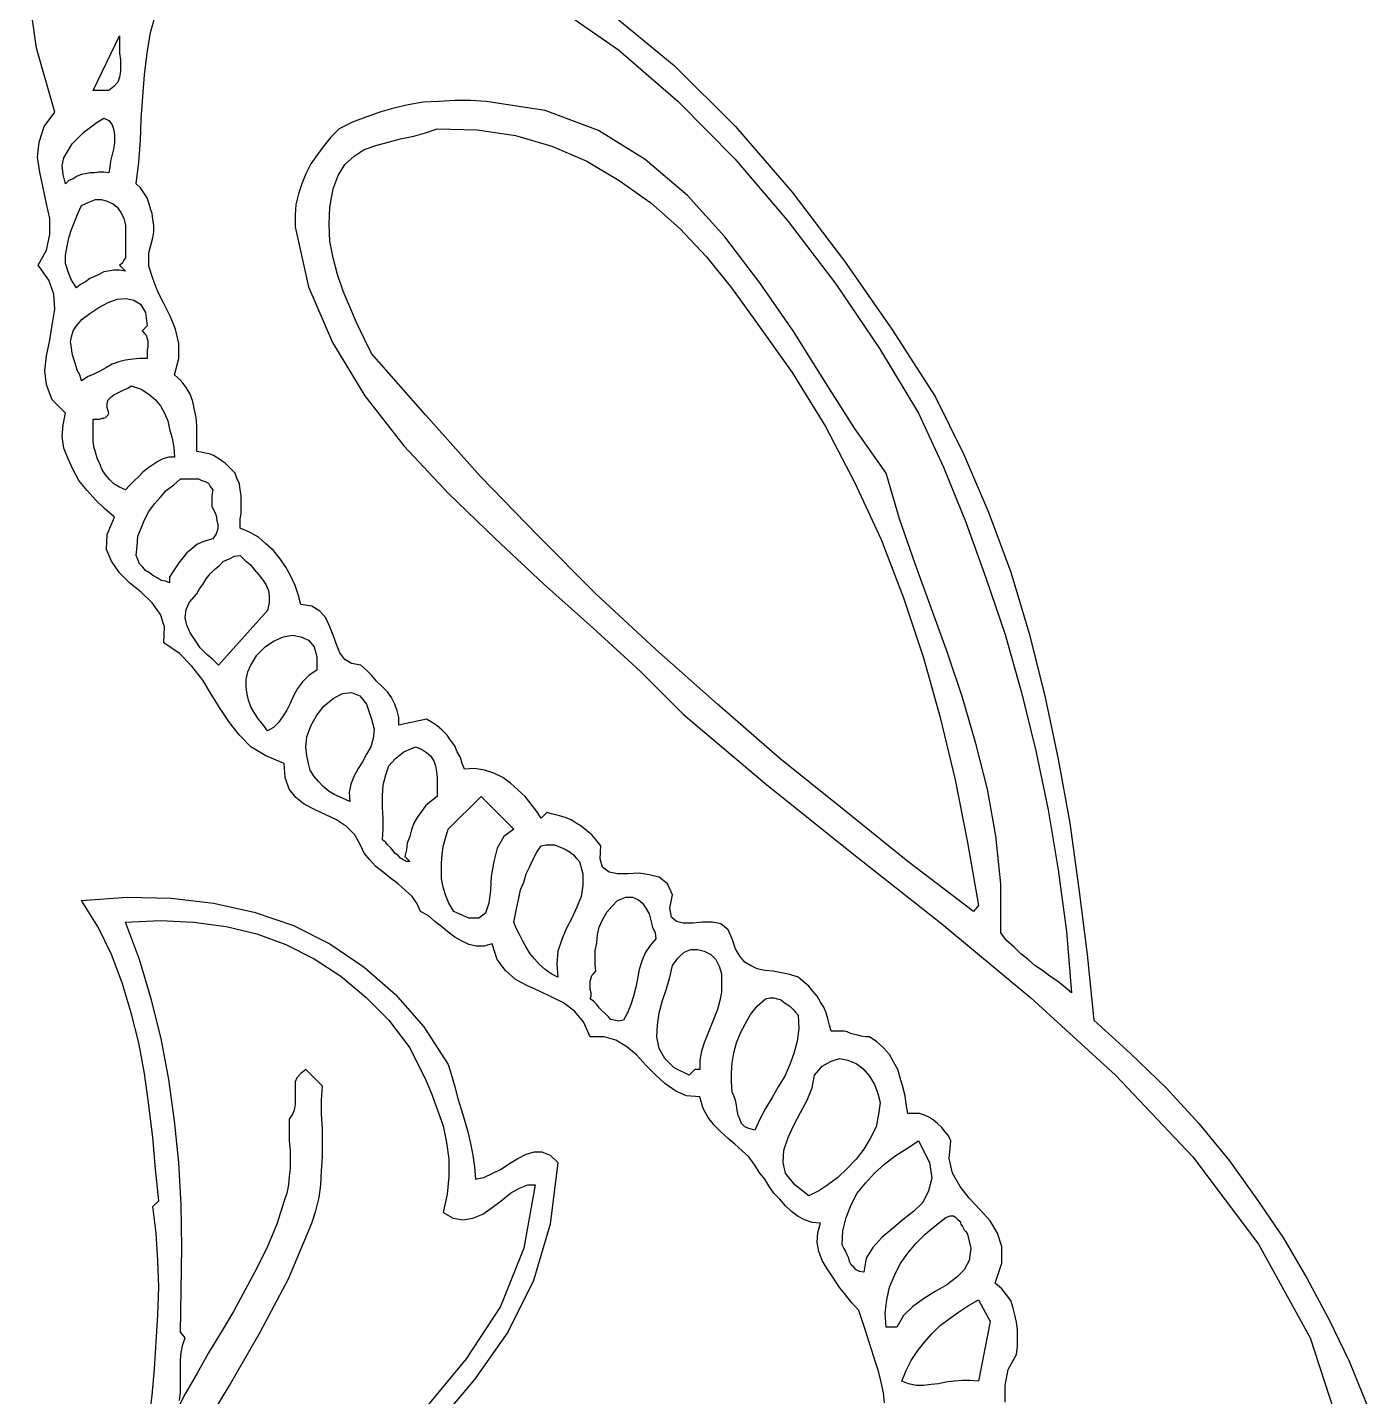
# Model space of a CAD drawing. Extents: x 0.03 to 6.91, y 0.03 to 9.06.
# Drawn here: x 0.342 to 1.953, y 4.732 to 6.378 of the extents above; entities that cross this region are included whole.
import ezdxf

# ---------------------------------------------------------------- set-up
doc = ezdxf.new("R2010")
doc.units = 0
doc.layers.add('1', color=7, linetype='Continuous')

msp = doc.modelspace()

# ---------------------------------------------------------------- linework, layer by layer
for points in [[(1.373, 4.724), (1.372, 4.736), (1.369, 4.749), (1.366, 4.762), (1.362, 4.774), (1.358, 4.787), (1.354, 4.798), (1.35, 4.811), (1.346, 4.823), (1.342, 4.835), (1.334, 4.844), (1.326, 4.854), (1.318, 4.864), (1.311, 4.875), (1.304, 4.885), (1.298, 4.895), (1.294, 4.906), (1.292, 4.917), (1.293, 4.929), (1.296, 4.94), (1.286, 4.941), (1.277, 4.944), (1.269, 4.948), (1.261, 4.954), (1.254, 4.961), (1.247, 4.969), (1.24, 4.976), (1.234, 4.985), (1.229, 4.993), (1.223, 5), (1.217, 5.01), (1.21, 5.02), (1.202, 5.027), (1.193, 5.035), (1.185, 5.042), (1.176, 5.05), (1.168, 5.058), (1.161, 5.067), (1.155, 5.078), (1.151, 5.092), (1.135, 5.093), (1.122, 5.099), (1.109, 5.108), (1.097, 5.119), (1.086, 5.13), (1.075, 5.142), (1.063, 5.152), (1.05, 5.16), (1.036, 5.164), (1.019, 5.164), (1.011, 5.182), (1, 5.195), (0.987, 5.205), (0.973, 5.212), (0.958, 5.219), (0.943, 5.226), (0.929, 5.233), (0.917, 5.244), (0.907, 5.257), (0.901, 5.276), (0.891, 5.273), (0.882, 5.273), (0.873, 5.275), (0.865, 5.279), (0.856, 5.284), (0.848, 5.29), (0.84, 5.297), (0.832, 5.303), (0.824, 5.31), (0.815, 5.315), (0.811, 5.324), (0.805, 5.333), (0.797, 5.34), (0.788, 5.348), (0.779, 5.355), (0.77, 5.362), (0.761, 5.369), (0.754, 5.377), (0.747, 5.385), (0.743, 5.394), (0.736, 5.407), (0.726, 5.417), (0.714, 5.425), (0.701, 5.431), (0.688, 5.437), (0.675, 5.444), (0.665, 5.452), (0.657, 5.462), (0.652, 5.476), (0.651, 5.493), (0.629, 5.502), (0.611, 5.513), (0.597, 5.527), (0.585, 5.542), (0.574, 5.559), (0.563, 5.576), (0.553, 5.593), (0.54, 5.61), (0.525, 5.625), (0.506, 5.638), (0.507, 5.657), (0.502, 5.672), (0.492, 5.686), (0.479, 5.699), (0.465, 5.71), (0.453, 5.722), (0.443, 5.736), (0.437, 5.75), (0.438, 5.768), (0.447, 5.789), (0.435, 5.799), (0.424, 5.81), (0.414, 5.821), (0.404, 5.833), (0.397, 5.846), (0.391, 5.859), (0.386, 5.872), (0.384, 5.886), (0.385, 5.9), (0.388, 5.914), (0.372, 5.93), (0.365, 5.948), (0.363, 5.965), (0.365, 5.983), (0.369, 6.002), (0.372, 6.02), (0.375, 6.039), (0.374, 6.057), (0.368, 6.074), (0.355, 6.092), (0.365, 6.11), (0.369, 6.129), (0.369, 6.148), (0.365, 6.166), (0.361, 6.185), (0.357, 6.204), (0.354, 6.222), (0.356, 6.24), (0.362, 6.259), (0.375, 6.276), (0.353, 6.353), (0.342, 6.43)], [(1.041, 6.397), (1.12, 6.332), (1.194, 6.259), (1.262, 6.18), (1.325, 6.097), (1.382, 6.015), (1.434, 5.934), (1.468, 5.865), (1.498, 5.795), (1.525, 5.723), (1.547, 5.649), (1.566, 5.574), (1.582, 5.498), (1.596, 5.421), (1.607, 5.342), (1.617, 5.263), (1.625, 5.184), (1.669, 5.144), (1.712, 5.103), (1.751, 5.06), (1.788, 5.015), (1.821, 4.969), (1.853, 4.922), (1.881, 4.874), (1.908, 4.824), (1.932, 4.774), (1.953, 4.723)], [(0.488, 4.701), (0.492, 4.733), (0.495, 4.765), (0.497, 4.797), (0.499, 4.83), (0.5, 4.863), (0.499, 4.895), (0.497, 4.928), (0.493, 4.96), (0.5, 4.967), (0.496, 5.005), (0.493, 5.043), (0.488, 5.082), (0.483, 5.12), (0.476, 5.157), (0.467, 5.193), (0.456, 5.229), (0.443, 5.263), (0.427, 5.296), (0.407, 5.328), (0.462, 5.332), (0.515, 5.331), (0.566, 5.325), (0.615, 5.314), (0.662, 5.298), (0.706, 5.276), (0.747, 5.248), (0.785, 5.215), (0.819, 5.176), (0.848, 5.131), (0.852, 5.118), (0.856, 5.104), (0.86, 5.09), (0.864, 5.077), (0.868, 5.064), (0.872, 5.05), (0.875, 5.036), (0.878, 5.022), (0.88, 5.008), (0.881, 4.993), (0.891, 4.995), (0.902, 5), (0.912, 5.005), (0.922, 5.012), (0.932, 5.018), (0.942, 5.023), (0.952, 5.026), (0.961, 5.026), (0.971, 5.022), (0.98, 5.013), (0.971, 4.939), (0.951, 4.871), (0.92, 4.809), (0.88, 4.752), (0.834, 4.698)]]:
    msp.add_lwpolyline(points)
at = {"layer": '1'}
for points in [[(0.975, 6.405), (1.053, 6.351), (1.125, 6.289), (1.193, 6.22), (1.256, 6.146), (1.314, 6.07), (1.367, 5.992), (1.414, 5.914)], [(1.518, 4.725), (1.518, 4.745), (1.522, 4.764), (1.532, 4.782), (1.533, 4.792), (1.533, 4.802), (1.533, 4.812), (1.532, 4.821), (1.53, 4.83), (1.528, 4.838), (1.525, 4.847), (1.52, 4.854), (1.514, 4.861), (1.506, 4.868), (1.514, 4.892), (1.514, 4.912), (1.509, 4.928), (1.5, 4.943), (1.488, 4.956), (1.475, 4.97), (1.464, 4.984), (1.455, 5), (1.451, 5.018), (1.453, 5.039), (1.45, 5.045), (1.446, 5.05), (1.442, 5.055), (1.437, 5.06), (1.432, 5.064), (1.427, 5.067), (1.421, 5.07), (1.415, 5.072), (1.408, 5.072), (1.401, 5.072), (1.399, 5.083), (1.398, 5.093), (1.395, 5.104), (1.392, 5.115), (1.389, 5.125), (1.384, 5.134), (1.379, 5.143), (1.372, 5.151), (1.364, 5.158), (1.355, 5.164), (1.35, 5.164), (1.345, 5.165), (1.341, 5.166), (1.337, 5.167), (1.332, 5.168), (1.328, 5.17), (1.324, 5.171), (1.319, 5.171), (1.314, 5.171), (1.309, 5.171), (1.307, 5.178), (1.305, 5.186), (1.303, 5.193), (1.3, 5.2), (1.296, 5.206), (1.292, 5.213), (1.287, 5.219), (1.282, 5.225), (1.275, 5.231), (1.269, 5.236), (1.259, 5.239), (1.249, 5.241), (1.239, 5.243), (1.229, 5.244), (1.22, 5.246), (1.212, 5.25), (1.205, 5.254), (1.199, 5.261), (1.194, 5.27), (1.19, 5.282), (1.185, 5.293), (1.176, 5.3), (1.166, 5.302), (1.154, 5.302), (1.143, 5.301), (1.131, 5.301), (1.123, 5.303), (1.117, 5.308), (1.115, 5.319), (1.118, 5.335), (1.112, 5.348), (1.102, 5.356), (1.09, 5.359), (1.078, 5.361), (1.064, 5.36), (1.052, 5.36), (1.042, 5.362), (1.034, 5.368), (1.031, 5.378), (1.032, 5.394), (1.027, 5.4), (1.021, 5.407), (1.015, 5.412), (1.009, 5.417), (1.002, 5.421), (0.996, 5.425), (0.989, 5.428), (0.982, 5.43), (0.974, 5.432), (0.967, 5.434), (0.96, 5.427), (0.955, 5.435), (0.948, 5.444), (0.941, 5.453), (0.932, 5.461), (0.923, 5.469), (0.914, 5.476), (0.903, 5.481), (0.892, 5.485), (0.88, 5.487), (0.868, 5.486), (0.865, 5.493), (0.863, 5.5), (0.859, 5.507), (0.856, 5.514), (0.851, 5.521), (0.847, 5.527), (0.841, 5.533), (0.835, 5.538), (0.829, 5.542), (0.822, 5.546), (0.789, 5.539), (0.789, 5.548), (0.787, 5.556), (0.784, 5.564), (0.78, 5.572), (0.775, 5.579), (0.769, 5.585), (0.762, 5.592), (0.756, 5.599), (0.75, 5.605), (0.743, 5.611), (0.732, 5.613), (0.724, 5.618), (0.718, 5.626), (0.714, 5.636), (0.71, 5.647), (0.706, 5.657), (0.701, 5.668), (0.694, 5.676), (0.684, 5.682), (0.671, 5.684), (0.668, 5.695), (0.664, 5.707), (0.659, 5.718), (0.653, 5.729), (0.646, 5.739), (0.638, 5.749), (0.629, 5.757), (0.62, 5.765), (0.609, 5.771), (0.598, 5.776), (0.598, 5.781), (0.598, 5.787), (0.599, 5.793), (0.599, 5.8), (0.599, 5.807), (0.599, 5.815), (0.598, 5.822), (0.597, 5.829), (0.594, 5.836), (0.592, 5.842), (0.588, 5.846), (0.584, 5.85), (0.58, 5.854), (0.575, 5.857), (0.571, 5.86), (0.566, 5.863), (0.561, 5.865), (0.556, 5.866), (0.551, 5.867), (0.546, 5.868), (0.546, 5.878), (0.546, 5.889), (0.546, 5.899), (0.545, 5.909), (0.543, 5.918), (0.541, 5.928), (0.538, 5.937), (0.533, 5.945), (0.527, 5.953), (0.519, 5.96), (0.524, 5.98), (0.524, 5.998), (0.52, 6.015), (0.514, 6.03), (0.506, 6.046), (0.499, 6.06), (0.493, 6.076), (0.488, 6.091), (0.488, 6.107), (0.493, 6.125), (0.494, 6.132), (0.494, 6.14), (0.493, 6.147), (0.492, 6.154), (0.49, 6.16), (0.488, 6.167), (0.486, 6.173), (0.482, 6.179), (0.478, 6.185), (0.473, 6.19), (0.476, 6.216), (0.478, 6.242), (0.479, 6.268), (0.481, 6.295), (0.483, 6.321), (0.486, 6.347), (0.49, 6.372), (0.497, 6.396)], [(0.44, 6.302), (0.421, 6.302), (0.453, 6.368), (0.453, 6.361), (0.453, 6.354), (0.453, 6.347), (0.454, 6.339), (0.454, 6.332), (0.454, 6.325), (0.453, 6.318), (0.451, 6.312), (0.446, 6.307), (0.44, 6.302)], [(1.414, 5.914), (1.444, 5.849), (1.471, 5.783), (1.495, 5.716), (1.518, 5.648), (1.538, 5.578), (1.555, 5.508), (1.57, 5.437), (1.582, 5.365), (1.592, 5.291), (1.598, 5.217), (1.59, 5.224), (1.581, 5.231), (1.572, 5.237), (1.563, 5.244), (1.554, 5.25), (1.546, 5.257), (1.537, 5.264), (1.529, 5.272), (1.52, 5.28), (1.513, 5.289), (1.513, 5.348), (1.507, 5.406), (1.497, 5.462), (1.483, 5.517), (1.467, 5.572), (1.449, 5.626), (1.429, 5.68), (1.41, 5.733), (1.391, 5.787), (1.375, 5.842), (1.337, 5.896), (1.3, 5.954), (1.263, 6.013), (1.223, 6.071), (1.181, 6.126), (1.136, 6.176), (1.085, 6.219), (1.029, 6.254), (0.965, 6.278), (0.894, 6.289), (0.875, 6.29), (0.856, 6.29), (0.837, 6.289), (0.818, 6.288), (0.8, 6.285), (0.783, 6.281), (0.766, 6.276), (0.749, 6.27), (0.733, 6.264), (0.717, 6.256), (0.707, 6.246), (0.699, 6.236), (0.691, 6.225), (0.683, 6.214), (0.677, 6.202), (0.672, 6.19), (0.668, 6.178), (0.665, 6.165), (0.664, 6.152), (0.664, 6.138), (0.68, 6.066), (0.709, 5.999), (0.748, 5.935), (0.795, 5.875), (0.848, 5.818), (0.905, 5.763), (0.963, 5.709), (1.022, 5.656), (1.079, 5.604), (1.131, 5.552), (1.229, 5.469), (1.334, 5.385), (1.442, 5.3), (1.549, 5.211), (1.651, 5.118), (1.744, 5.02), (1.823, 4.915), (1.885, 4.802), (1.925, 4.679)], [(0.44, 6.203), (0.434, 6.204), (0.428, 6.204), (0.423, 6.203), (0.417, 6.203), (0.412, 6.202), (0.407, 6.201), (0.402, 6.199), (0.397, 6.196), (0.392, 6.194), (0.388, 6.19), (0.385, 6.201), (0.384, 6.212), (0.386, 6.221), (0.391, 6.23), (0.396, 6.238), (0.403, 6.245), (0.41, 6.252), (0.418, 6.258), (0.426, 6.264), (0.434, 6.269), (0.44, 6.266), (0.444, 6.261), (0.446, 6.255), (0.447, 6.248), (0.447, 6.24), (0.446, 6.233), (0.444, 6.225), (0.442, 6.217), (0.441, 6.21), (0.44, 6.203)], [(1.217, 6.026), (1.262, 5.963), (1.302, 5.898), (1.337, 5.831), (1.369, 5.762), (1.396, 5.692), (1.42, 5.62), (1.44, 5.548), (1.458, 5.473), (1.473, 5.398), (1.486, 5.322), (1.48, 5.315), (1.401, 5.375), (1.324, 5.437), (1.247, 5.499), (1.172, 5.564), (1.098, 5.63), (1.026, 5.697), (0.956, 5.767), (0.887, 5.838), (0.821, 5.912), (0.756, 5.986), (0.747, 6.004), (0.738, 6.023), (0.73, 6.042), (0.722, 6.061), (0.715, 6.081), (0.71, 6.101), (0.706, 6.121), (0.705, 6.141), (0.706, 6.162), (0.71, 6.184), (0.716, 6.2), (0.724, 6.213), (0.735, 6.223), (0.747, 6.231), (0.761, 6.236), (0.776, 6.24), (0.791, 6.244), (0.807, 6.247), (0.821, 6.251), (0.835, 6.256), (0.883, 6.255), (0.929, 6.248), (0.973, 6.235), (1.015, 6.217), (1.054, 6.194), (1.092, 6.167), (1.127, 6.136), (1.159, 6.102), (1.189, 6.065), (1.217, 6.026)], [(0.46, 6.131), (0.46, 6.127), (0.46, 6.123), (0.46, 6.118), (0.46, 6.114), (0.46, 6.11), (0.46, 6.106), (0.46, 6.101), (0.458, 6.098), (0.456, 6.094), (0.453, 6.092), (0.46, 6.085), (0.453, 6.086), (0.446, 6.086), (0.439, 6.085), (0.434, 6.084), (0.428, 6.081), (0.422, 6.078), (0.417, 6.076), (0.412, 6.072), (0.406, 6.069), (0.401, 6.065), (0.395, 6.074), (0.391, 6.084), (0.388, 6.094), (0.388, 6.104), (0.39, 6.115), (0.392, 6.125), (0.395, 6.135), (0.399, 6.145), (0.403, 6.155), (0.407, 6.164), (0.416, 6.168), (0.424, 6.171), (0.431, 6.171), (0.438, 6.169), (0.445, 6.166), (0.45, 6.162), (0.455, 6.155), (0.458, 6.148), (0.46, 6.14), (0.46, 6.131)], [(0.486, 6.019), (0.48, 6.013), (0.483, 6.01), (0.485, 6.008), (0.486, 6.004), (0.487, 6.001), (0.487, 5.998), (0.487, 5.994), (0.486, 5.99), (0.486, 5.987), (0.486, 5.983), (0.486, 5.98), (0.477, 5.98), (0.469, 5.979), (0.46, 5.978), (0.452, 5.976), (0.444, 5.973), (0.437, 5.969), (0.43, 5.965), (0.422, 5.961), (0.415, 5.958), (0.407, 5.953), (0.405, 5.96), (0.402, 5.966), (0.4, 5.973), (0.398, 5.979), (0.396, 5.986), (0.395, 5.993), (0.394, 6), (0.395, 6.006), (0.397, 6.013), (0.401, 6.019), (0.408, 6.027), (0.417, 6.034), (0.428, 6.041), (0.439, 6.047), (0.45, 6.051), (0.461, 6.052), (0.47, 6.05), (0.478, 6.045), (0.484, 6.035), (0.486, 6.019)], [(0.519, 5.861), (0.512, 5.861), (0.505, 5.859), (0.499, 5.856), (0.493, 5.852), (0.487, 5.848), (0.481, 5.843), (0.476, 5.838), (0.471, 5.833), (0.465, 5.827), (0.46, 5.822), (0.453, 5.825), (0.446, 5.829), (0.441, 5.834), (0.436, 5.84), (0.432, 5.846), (0.429, 5.853), (0.426, 5.86), (0.424, 5.867), (0.422, 5.874), (0.421, 5.881), (0.421, 5.907), (0.423, 5.907), (0.426, 5.907), (0.429, 5.907), (0.432, 5.908), (0.434, 5.908), (0.436, 5.909), (0.437, 5.91), (0.439, 5.912), (0.44, 5.914), (0.438, 5.921), (0.438, 5.926), (0.439, 5.93), (0.442, 5.933), (0.446, 5.936), (0.45, 5.938), (0.454, 5.94), (0.458, 5.942), (0.463, 5.944), (0.467, 5.947), (0.479, 5.943), (0.488, 5.937), (0.496, 5.93), (0.502, 5.923), (0.507, 5.914), (0.511, 5.905), (0.513, 5.895), (0.516, 5.884), (0.518, 5.873), (0.519, 5.861)], [(0.565, 5.822), (0.564, 5.815), (0.564, 5.808), (0.564, 5.802), (0.567, 5.796), (0.569, 5.791), (0.57, 5.785), (0.571, 5.78), (0.571, 5.775), (0.569, 5.769), (0.565, 5.763), (0.558, 5.761), (0.552, 5.759), (0.546, 5.756), (0.54, 5.751), (0.534, 5.746), (0.529, 5.74), (0.524, 5.734), (0.52, 5.728), (0.516, 5.722), (0.513, 5.717), (0.513, 5.71), (0.508, 5.712), (0.503, 5.713), (0.498, 5.716), (0.493, 5.719), (0.489, 5.722), (0.484, 5.725), (0.481, 5.729), (0.477, 5.733), (0.475, 5.738), (0.473, 5.743), (0.474, 5.754), (0.475, 5.766), (0.479, 5.776), (0.483, 5.786), (0.488, 5.796), (0.495, 5.805), (0.502, 5.813), (0.509, 5.821), (0.518, 5.828), (0.526, 5.835), (0.53, 5.835), (0.535, 5.835), (0.539, 5.835), (0.544, 5.835), (0.548, 5.835), (0.552, 5.833), (0.556, 5.832), (0.56, 5.83), (0.562, 5.826), (0.565, 5.822)], [(0.631, 5.677), (0.572, 5.611), (0.565, 5.618), (0.558, 5.624), (0.55, 5.632), (0.544, 5.641), (0.538, 5.65), (0.534, 5.659), (0.532, 5.668), (0.533, 5.678), (0.537, 5.687), (0.546, 5.697), (0.549, 5.703), (0.553, 5.708), (0.557, 5.715), (0.562, 5.721), (0.567, 5.726), (0.573, 5.731), (0.578, 5.736), (0.585, 5.739), (0.591, 5.742), (0.598, 5.743), (0.604, 5.737), (0.61, 5.732), (0.615, 5.726), (0.62, 5.72), (0.625, 5.714), (0.629, 5.708), (0.632, 5.701), (0.633, 5.694), (0.633, 5.686), (0.631, 5.677)], [(0.69, 5.605), (0.681, 5.599), (0.673, 5.591), (0.667, 5.583), (0.662, 5.574), (0.658, 5.565), (0.654, 5.557), (0.649, 5.549), (0.644, 5.542), (0.638, 5.536), (0.631, 5.532), (0.626, 5.539), (0.62, 5.546), (0.615, 5.554), (0.611, 5.561), (0.608, 5.569), (0.606, 5.578), (0.605, 5.586), (0.605, 5.594), (0.607, 5.603), (0.611, 5.611), (0.618, 5.623), (0.628, 5.633), (0.638, 5.64), (0.65, 5.645), (0.661, 5.647), (0.671, 5.645), (0.68, 5.641), (0.687, 5.633), (0.69, 5.621), (0.69, 5.605)], [(0.756, 5.546), (0.759, 5.534), (0.758, 5.523), (0.755, 5.513), (0.75, 5.504), (0.745, 5.495), (0.74, 5.487), (0.735, 5.478), (0.731, 5.468), (0.729, 5.458), (0.73, 5.447), (0.721, 5.451), (0.712, 5.455), (0.705, 5.459), (0.698, 5.465), (0.692, 5.471), (0.687, 5.477), (0.682, 5.485), (0.68, 5.493), (0.678, 5.502), (0.677, 5.513), (0.678, 5.525), (0.683, 5.538), (0.69, 5.551), (0.699, 5.562), (0.71, 5.571), (0.721, 5.577), (0.732, 5.578), (0.742, 5.574), (0.75, 5.564), (0.756, 5.546)], [(0.835, 5.453), (0.828, 5.448), (0.821, 5.442), (0.816, 5.435), (0.811, 5.428), (0.807, 5.421), (0.804, 5.413), (0.802, 5.405), (0.799, 5.397), (0.798, 5.389), (0.796, 5.381), (0.802, 5.375), (0.798, 5.375), (0.794, 5.377), (0.791, 5.379), (0.788, 5.382), (0.784, 5.385), (0.782, 5.388), (0.779, 5.392), (0.775, 5.395), (0.773, 5.398), (0.769, 5.401), (0.77, 5.414), (0.77, 5.427), (0.769, 5.44), (0.769, 5.454), (0.77, 5.467), (0.773, 5.479), (0.777, 5.49), (0.785, 5.499), (0.795, 5.507), (0.809, 5.513), (0.816, 5.51), (0.822, 5.506), (0.827, 5.502), (0.831, 5.496), (0.833, 5.49), (0.834, 5.483), (0.835, 5.476), (0.835, 5.468), (0.835, 5.461), (0.835, 5.453)], [(0.927, 5.414), (0.915, 5.405), (0.907, 5.391), (0.903, 5.375), (0.9, 5.357), (0.899, 5.34), (0.897, 5.325), (0.893, 5.313), (0.885, 5.307), (0.873, 5.307), (0.855, 5.315), (0.849, 5.325), (0.845, 5.335), (0.842, 5.344), (0.84, 5.354), (0.84, 5.363), (0.84, 5.373), (0.841, 5.383), (0.842, 5.393), (0.845, 5.403), (0.848, 5.414), (0.888, 5.453), (0.927, 5.414)], [(1.006, 5.375), (1.01, 5.36), (1.01, 5.346), (1.008, 5.333), (1.003, 5.32), (0.997, 5.307), (0.99, 5.294), (0.985, 5.281), (0.98, 5.267), (0.979, 5.252), (0.98, 5.236), (0.972, 5.24), (0.965, 5.245), (0.958, 5.251), (0.952, 5.258), (0.947, 5.264), (0.942, 5.272), (0.938, 5.279), (0.934, 5.287), (0.93, 5.295), (0.927, 5.302), (0.929, 5.312), (0.931, 5.322), (0.933, 5.331), (0.935, 5.341), (0.939, 5.35), (0.942, 5.36), (0.946, 5.368), (0.95, 5.377), (0.955, 5.386), (0.96, 5.394), (0.966, 5.395), (0.971, 5.395), (0.976, 5.395), (0.981, 5.393), (0.986, 5.391), (0.99, 5.389), (0.995, 5.386), (0.999, 5.383), (1.002, 5.379), (1.006, 5.375)], [(1.098, 5.282), (1.091, 5.274), (1.085, 5.265), (1.081, 5.255), (1.078, 5.245), (1.076, 5.234), (1.074, 5.224), (1.071, 5.213), (1.068, 5.203), (1.064, 5.193), (1.059, 5.184), (1.053, 5.183), (1.048, 5.184), (1.044, 5.185), (1.041, 5.188), (1.037, 5.192), (1.033, 5.196), (1.03, 5.199), (1.027, 5.203), (1.023, 5.207), (1.019, 5.21), (1.02, 5.213), (1.02, 5.217), (1.019, 5.221), (1.019, 5.224), (1.019, 5.228), (1.019, 5.231), (1.02, 5.235), (1.021, 5.238), (1.023, 5.24), (1.026, 5.243), (1.025, 5.251), (1.025, 5.259), (1.025, 5.268), (1.027, 5.277), (1.028, 5.287), (1.03, 5.296), (1.034, 5.305), (1.039, 5.314), (1.045, 5.321), (1.052, 5.328), (1.062, 5.332), (1.07, 5.332), (1.077, 5.329), (1.082, 5.325), (1.086, 5.319), (1.09, 5.312), (1.092, 5.304), (1.094, 5.296), (1.097, 5.289), (1.098, 5.282)], [(0.525, 4.727), (0.526, 4.737), (0.526, 4.746), (0.526, 4.756), (0.526, 4.766), (0.526, 4.775), (0.527, 4.785), (0.529, 4.794), (0.532, 4.802), (0.526, 4.809), (0.527, 4.86), (0.528, 4.911), (0.527, 4.962), (0.524, 5.013), (0.519, 5.063), (0.512, 5.113), (0.503, 5.162), (0.491, 5.21), (0.477, 5.257), (0.46, 5.302), (0.502, 5.304), (0.542, 5.302), (0.581, 5.297), (0.618, 5.288), (0.653, 5.275), (0.687, 5.258), (0.719, 5.237), (0.749, 5.212), (0.777, 5.184), (0.802, 5.151)], [(1.177, 5.23), (1.177, 5.218), (1.175, 5.208), (1.172, 5.197), (1.168, 5.187), (1.164, 5.177), (1.16, 5.167), (1.156, 5.157), (1.153, 5.147), (1.151, 5.136), (1.151, 5.125), (1.149, 5.125), (1.147, 5.125), (1.145, 5.125), (1.143, 5.123), (1.142, 5.122), (1.141, 5.121), (1.139, 5.119), (1.138, 5.118), (1.12, 5.127), (1.109, 5.138), (1.102, 5.15), (1.099, 5.164), (1.1, 5.178), (1.102, 5.193), (1.106, 5.208), (1.111, 5.222), (1.115, 5.236), (1.118, 5.25), (1.125, 5.259), (1.132, 5.266), (1.14, 5.269), (1.148, 5.269), (1.156, 5.267), (1.164, 5.263), (1.17, 5.257), (1.174, 5.249), (1.177, 5.24), (1.177, 5.23)], [(1.269, 5.19), (1.27, 5.174), (1.268, 5.159), (1.264, 5.144), (1.259, 5.131), (1.253, 5.117), (1.245, 5.104), (1.238, 5.091), (1.23, 5.078), (1.223, 5.065), (1.217, 5.052), (1.21, 5.054), (1.205, 5.056), (1.201, 5.06), (1.199, 5.065), (1.197, 5.07), (1.196, 5.076), (1.195, 5.082), (1.194, 5.088), (1.192, 5.093), (1.19, 5.098), (1.189, 5.11), (1.189, 5.121), (1.19, 5.133), (1.192, 5.145), (1.195, 5.157), (1.2, 5.169), (1.206, 5.18), (1.212, 5.191), (1.22, 5.201), (1.23, 5.21), (1.235, 5.211), (1.24, 5.211), (1.244, 5.21), (1.248, 5.209), (1.252, 5.206), (1.256, 5.203), (1.259, 5.201), (1.263, 5.197), (1.266, 5.194), (1.269, 5.19)], [(0.802, 5.151), (0.811, 5.133), (0.82, 5.115), (0.828, 5.096), (0.835, 5.077), (0.842, 5.057), (0.846, 5.037), (0.849, 5.017), (0.849, 4.996), (0.847, 4.975), (0.842, 4.953), (0.854, 4.946), (0.866, 4.944), (0.878, 4.946), (0.89, 4.951), (0.901, 4.959), (0.912, 4.967), (0.923, 4.976), (0.934, 4.982), (0.944, 4.986), (0.953, 4.986), (0.939, 4.91), (0.911, 4.84), (0.87, 4.777), (0.82, 4.717)], [(1.368, 5.085), (1.366, 5.071), (1.363, 5.056), (1.356, 5.042), (1.348, 5.029), (1.339, 5.017), (1.328, 5.006), (1.317, 4.995), (1.305, 4.986), (1.294, 4.979), (1.282, 4.973), (1.265, 4.986), (1.254, 5), (1.251, 5.013), (1.252, 5.028), (1.257, 5.043), (1.264, 5.058), (1.272, 5.073), (1.28, 5.088), (1.286, 5.103), (1.289, 5.118), (1.298, 5.129), (1.309, 5.135), (1.319, 5.138), (1.329, 5.136), (1.339, 5.132), (1.347, 5.126), (1.355, 5.117), (1.361, 5.107), (1.365, 5.096), (1.368, 5.085)], [(0.547, 4.682), (0.585, 4.745), (0.622, 4.809), (0.656, 4.873), (0.684, 4.94), (0.689, 4.955), (0.693, 4.971), (0.695, 4.986), (0.696, 5.003), (0.697, 5.02), (0.697, 5.037), (0.697, 5.054), (0.696, 5.071), (0.696, 5.088), (0.697, 5.105), (0.677, 5.125), (0.671, 5.12), (0.666, 5.115), (0.664, 5.11), (0.664, 5.103), (0.664, 5.097), (0.664, 5.09), (0.664, 5.083), (0.663, 5.076), (0.661, 5.071), (0.657, 5.065), (0.657, 5.057), (0.657, 5.048), (0.657, 5.039), (0.658, 5.028), (0.658, 5.018), (0.658, 5.006), (0.657, 4.996), (0.656, 4.986), (0.654, 4.976), (0.651, 4.967), (0.642, 4.939), (0.631, 4.912), (0.618, 4.886), (0.604, 4.86), (0.59, 4.834), (0.575, 4.809), (0.56, 4.784), (0.546, 4.759), (0.532, 4.735), (0.519, 4.71)], [(1.427, 5.013), (1.43, 4.994), (1.426, 4.979), (1.419, 4.965), (1.408, 4.954), (1.395, 4.944), (1.382, 4.933), (1.37, 4.923), (1.359, 4.911), (1.351, 4.898), (1.348, 4.881), (1.343, 4.882), (1.339, 4.884), (1.336, 4.887), (1.333, 4.89), (1.331, 4.894), (1.33, 4.898), (1.328, 4.902), (1.326, 4.907), (1.324, 4.91), (1.322, 4.914), (1.323, 4.931), (1.327, 4.947), (1.333, 4.962), (1.34, 4.976), (1.35, 4.988), (1.361, 5), (1.373, 5.011), (1.386, 5.021), (1.4, 5.03), (1.414, 5.039), (1.427, 5.013)], [(1.473, 4.927), (1.477, 4.91), (1.475, 4.895), (1.469, 4.884), (1.46, 4.875), (1.448, 4.866), (1.434, 4.858), (1.421, 4.85), (1.407, 4.84), (1.396, 4.829), (1.388, 4.815), (1.375, 4.815), (1.374, 4.832), (1.376, 4.848), (1.379, 4.863), (1.385, 4.877), (1.392, 4.891), (1.401, 4.904), (1.411, 4.916), (1.422, 4.927), (1.434, 4.937), (1.447, 4.947), (1.452, 4.949), (1.456, 4.949), (1.459, 4.947), (1.461, 4.945), (1.464, 4.942), (1.465, 4.939), (1.467, 4.936), (1.469, 4.932), (1.471, 4.93), (1.473, 4.927)], [(1.5, 4.822), (1.486, 4.75), (1.476, 4.751), (1.467, 4.751), (1.457, 4.75), (1.447, 4.749), (1.438, 4.747), (1.429, 4.746), (1.42, 4.745), (1.411, 4.745), (1.402, 4.747), (1.394, 4.75), (1.399, 4.763), (1.405, 4.775), (1.413, 4.787), (1.421, 4.797), (1.43, 4.807), (1.44, 4.817), (1.451, 4.825), (1.462, 4.833), (1.474, 4.841), (1.486, 4.848), (1.5, 4.822)]]:
    msp.add_lwpolyline(points, dxfattribs=at)

doc.saveas('drawing.dxf')
